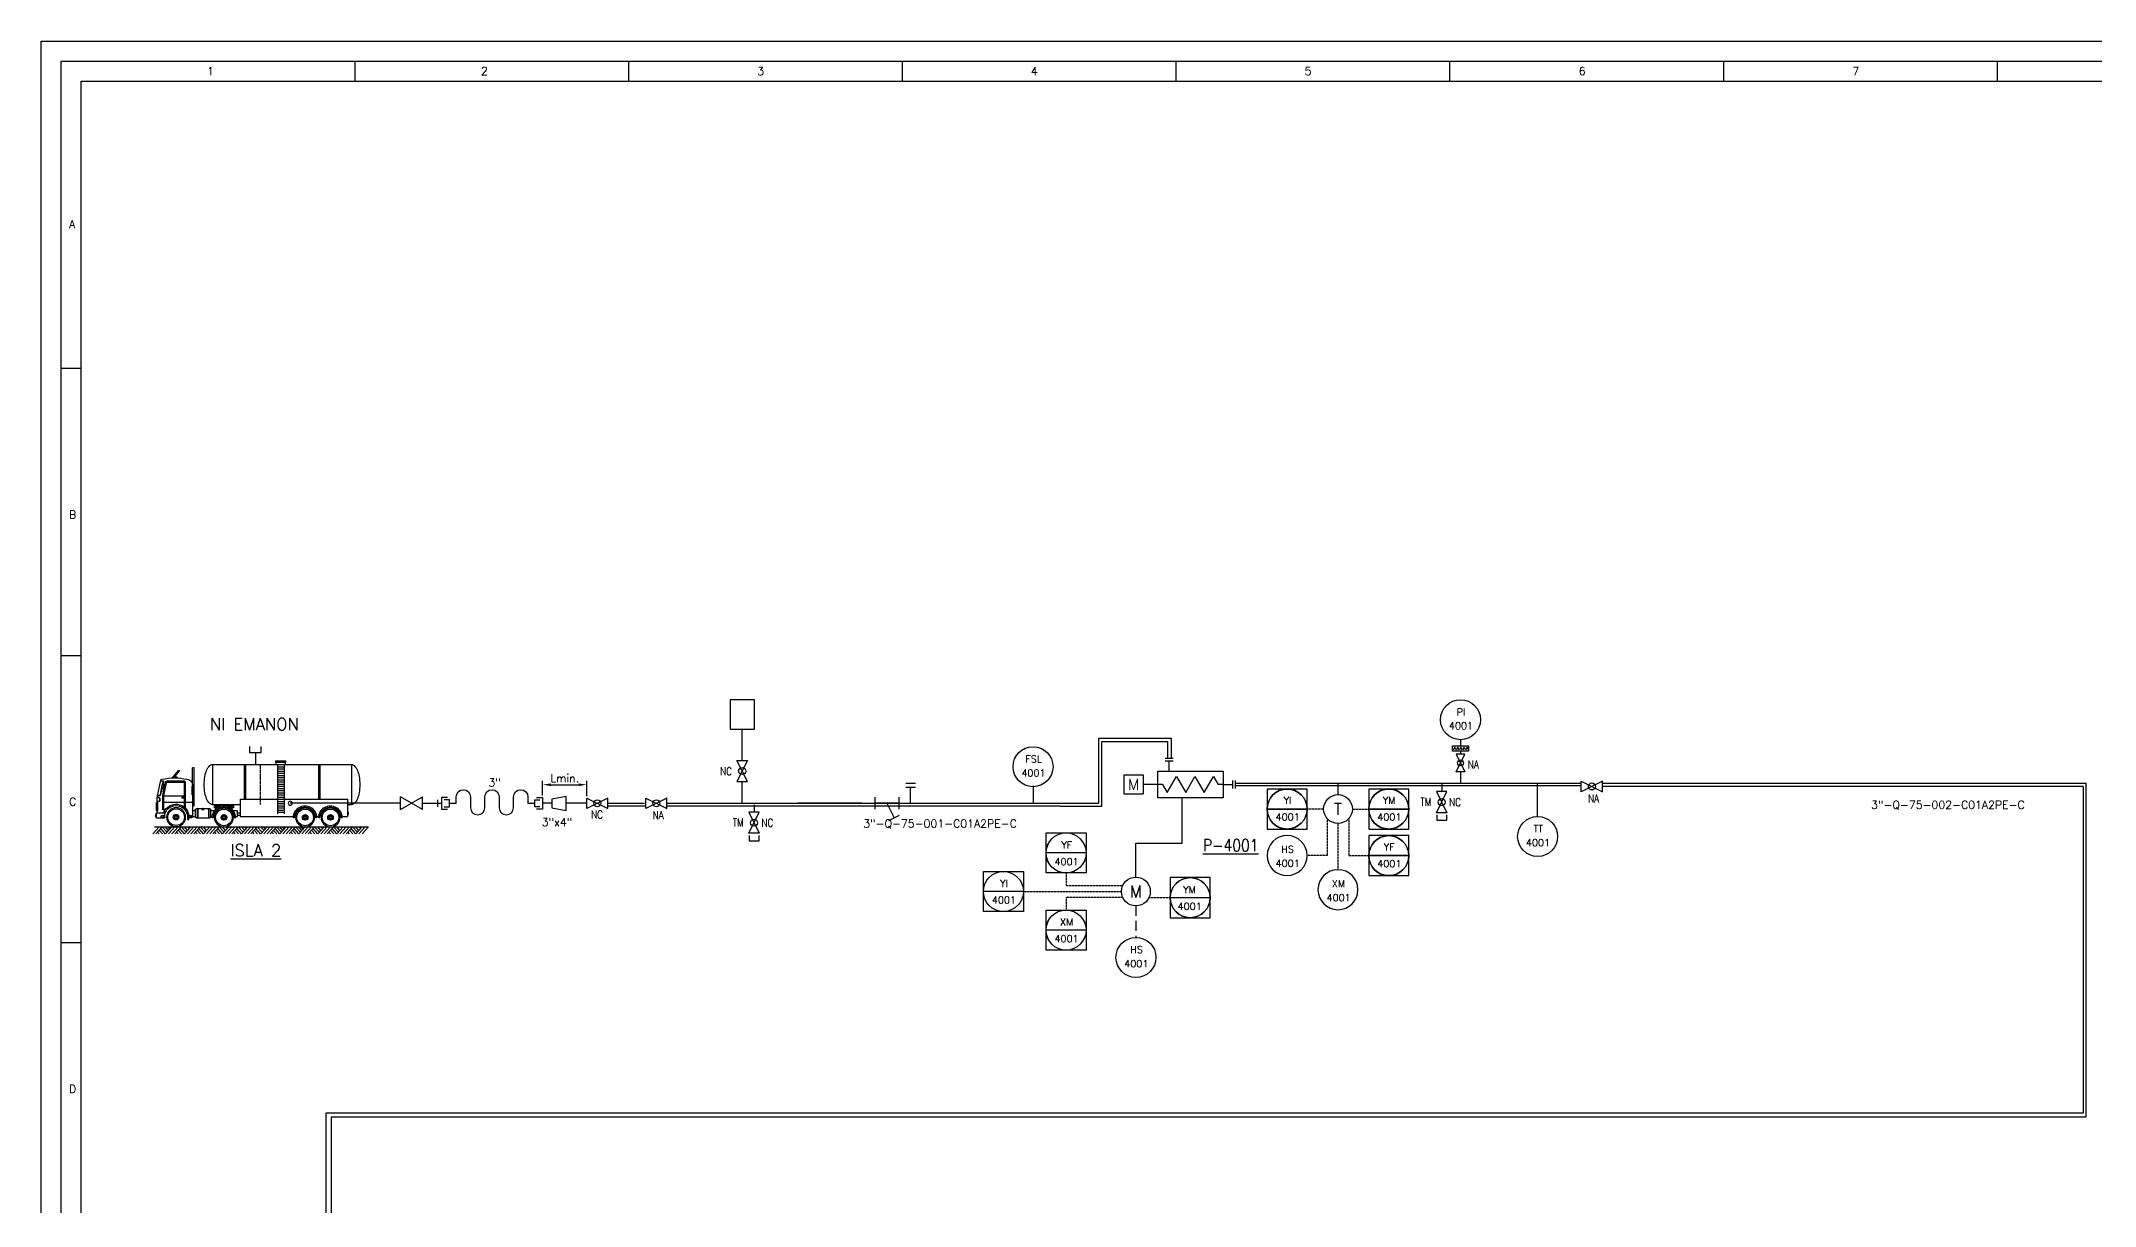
# Model space of a CAD drawing. Header units: millimetres. Extents: x 199 to 3946, y 1635 to 2230.
# Drawn here: x 199 to 712, y 1938 to 2229 of the extents above; entities that cross this region are included whole.
import ezdxf
from ezdxf.enums import TextEntityAlignment as Align

# ---------------------------------------------------------------- set-up
doc = ezdxf.new("R2010")
doc.units = ezdxf.units.MM
doc.linetypes.add('RAYITAS', pattern=[0.375, 0.25, -0.125])
doc.linetypes.add('TRAZOS', pattern=[0.75, 0.5, -0.25])
for name, color, linetype in [('CAJETIN', 1, 'Continuous'), ('CARGACAMIONES', 7, 'Continuous'), ('COTAS', 4, 'Continuous'), ('EQUIPOS', 5, 'Continuous'), ('EQUIPOS 02', 1, 'Continuous'), ('FORMATO', 7, 'Continuous'), ('INSTRUMENTOS', 1, 'Continuous'), ('TEX', 7, 'Continuous'), ('TEX EQUIPOS', 6, 'Continuous'), ('TEXTO-VALVULAS Y ACCESORIOS', 7, 'Continuous'), ('TUBERIA', 5, 'Continuous'), ('TUBERÍA2', 1, 'TRAZOS'), ('VALVULAS Y ACCESORIOS', 1, 'Continuous')]:
    doc.layers.add(name, color=color, linetype=linetype)
doc.layers.add('TUBERÍA3', color=1, linetype='Continuous', true_color=0xff0000)
doc.styles.add('PY', font='ROMANS.shx')
doc.styles.add('PY1', font='ROMANS.shx', dxfattribs={"width": 0.8})
doc.linetypes.add('SEÑAL_MECANICA2', pattern='A,4.411183,["o",PY,S=4.130212,R=360,X=0,Y=-1.374288],0.588817,-0.374158,["",PY,S=2,R=360,X=0,Y=-0.688262],-2.183682', length=7.55784)
doc.dimstyles.new('1-5', dxfattribs={"dimtxt": 2, "dimasz": 2, "dimexe": 1, "dimexo": 0.5, "dimgap": 0.6, "dimtad": 1, "dimdec": 0, "dimlfac": 5, "dimzin": 0, "dimdsep": 46, "dimtxsty": 'PY', "dimcen": 0.7, "dimclrd": 4, "dimclre": 4, "dimclrt": 7, "dimazin": 0, "dimtfac": 1, "dimtdec": 0, "dimtofl": 0, "dimtmove": 0, "dimatfit": 3, "dimfxl": 1, "dimtolj": 1, "dimtzin": 0, "dimarcsym": 0})

# ---------------------------------------------------------------- blocks, each defined once
blk = doc.blocks.new('CAMION CISTERNA ALZ')
at = {"layer": 'CAJETIN', "color": 4, "linetype": 'RAYITAS'}
blk.add_line((38.62, 22.25), (38.62, 7.95), dxfattribs=at)
at = {"layer": 'CARGACAMIONES', "color": 4, "linetype": 'ByBlock'}
for p, q in [((55.71, 22.25), (6.06, 22.25)), ((6.06, 22.25), (6.06, 7.95)), ((17.4, 22.25), (17.4, 9.88)), ((17.83, 22.25), (17.83, 9.88)), ((33.2, 23.63), (29.46, 23.63)), ((29.46, 23.13), (29.46, 23.63)), ((33.2, 23.38), (29.46, 23.38)), ((33.2, 23.13), (29.46, 23.13)), ((29.73, 23.13), (29.73, 22.25)), ((30.12, 22.09), (30.12, 4.63)), ((32.54, 22.09), (32.54, 4.63)), ((32.91, 22.25), (32.91, 23.13)), ((33.2, 23.63), (33.2, 23.13)), ((43.94, 22.25), (43.94, 9.88)), ((44.37, 22.25), (44.37, 9.88)), ((55.71, 22.25), (55.71, 7.95)), ((32.54, 21.43), (30.12, 21.43)), ((32.54, 20.66), (30.12, 20.66)), ((32.54, 19.89), (30.12, 19.89)), ((32.54, 19.12), (30.12, 19.12)), ((32.54, 18.34), (30.12, 18.34)), ((32.54, 17.57), (30.12, 17.57)), ((32.54, 16.8), (30.12, 16.8)), ((32.54, 16.03), (30.12, 16.03)), ((32.54, 15.26), (30.12, 15.26)), ((62.23, 7.75), (62.23, 21.05)), ((62.23, 21.05), (62.83, 21.05)), ((62.83, 14.9), (62.83, 21.05)), ((62.83, 15), (62.83, 3.58)), ((65.41, 15.99), (65.41, 6.68)), ((71.82, 16.39), (65.81, 16.39)), ((65.81, 15.79), (65.81, 7.05)), ((71.82, 15.99), (66.01, 15.99)), ((67.49, 20.16), (69.67, 17.49)), ((67.79, 20.16), (67.49, 20.16)), ((69.97, 17.48), (67.79, 20.16)), ((69.05, 18.25), (68.14, 17.46)), ((72.2, 15.68), (73.15, 11.18)), ((72.59, 15.76), (73.06, 13.57)), ((73.06, 13.41), (73.06, 15.39)), ((73.06, 15.39), (73.35, 15.39)), ((73.15, 15.39), (73.15, 16.19)), ((73.39, 15.36), (73.23, 16.13)), ((73.53, 15.18), (73.32, 16.15)), ((73.35, 15.39), (73.35, 13.41)), ((74.15, 16.49), (73.52, 16.49)), ((74.18, 16.39), (73.52, 16.39)), ((75.44, 10.43), (74.12, 16.67)), ((7.45, 7.95), (6.06, 7.95)), ((45.78, 9.88), (7.45, 9.88)), ((7.45, 9.88), (7.45, 3.68)), ((32.54, 14.48), (30.12, 14.48)), ((32.54, 13.71), (30.12, 13.71)), ((32.54, 12.94), (30.12, 12.94)), ((32.54, 12.17), (30.12, 12.17)), ((32.54, 11.39), (30.12, 11.39)), ((32.54, 10.62), (30.12, 10.62)), ((32.54, 9.85), (30.12, 9.85)), ((32.54, 9.08), (30.12, 9.08)), ((32.54, 8.3), (30.12, 8.3)), ((32.54, 7.53), (30.12, 7.53)), ((45.78, 9.88), (45.78, 3.68)), ((55.71, 7.95), (45.78, 7.95)), ((48.23, 7.85), (48.23, 7.45)), ((54.98, 7.85), (48.23, 7.85)), ((48.23, 7.45), (51.01, 7.45)), ((48.73, 7.85), (48.73, 7.95)), ((49.32, 7.45), (49.32, 7.25)), ((52.3, 7.45), (54.98, 7.45)), ((53.89, 7.45), (53.89, 7.25)), ((54.49, 7.85), (54.49, 7.95)), ((54.98, 7.45), (54.98, 7.85)), ((62.83, 7.35), (62.63, 7.35)), ((62.83, 14.3), (63.22, 14.3)), ((62.83, 13.91), (63.22, 13.91)), ((62.83, 13.51), (63.22, 13.51)), ((62.83, 13.11), (63.22, 13.11)), ((62.83, 12.71), (63.22, 12.71)), ((62.83, 12.32), (63.22, 12.32)), ((62.83, 11.92), (63.22, 11.92)), ((62.83, 11.52), (63.22, 11.52)), ((65.41, 8.84), (62.83, 8.84)), ((73.15, 11.12), (65.81, 11.12)), ((73.15, 8.84), (65.81, 8.84)), ((66.1, 10.33), (66.1, 10.53)), ((66.1, 10.53), (66.5, 10.53)), ((66.8, 10.33), (66.1, 10.33)), ((66.8, 10.53), (66.8, 10.33)), ((73.35, 13.41), (73.06, 13.41)), ((73.09, 13.41), (73.55, 11.22)), ((73.15, 13.41), (73.15, 12.61)), ((73.15, 12.61), (73.55, 12.61)), ((73.15, 11.18), (73.15, 6.16)), ((73.55, 11.22), (73.55, 6.36)), ((74.2, 11.52), (73.69, 13.95)), ((74.3, 11.54), (73.74, 14.16)), ((74.55, 10.13), (74.55, 9.24)), ((74.64, 10.33), (74.64, 9.14)), ((75.27, 11.22), (74.69, 11.22)), ((75.29, 11.12), (74.69, 11.12)), ((75.44, 10.43), (74.74, 10.43)), ((74.74, 9.04), (75.44, 9.04)), ((75.44, 8.94), (75.24, 8.94)), ((75.44, 8.74), (75.24, 8.74)), ((75.34, 8.74), (75.34, 5.76)), ((75.44, 4.87), (75.44, 10.43)), ((75.44, 8.64), (75.54, 8.64)), ((75.54, 8.64), (75.54, 5.86)), ((75.64, 8.64), (75.54, 8.64)), ((75.64, 5.86), (75.64, 8.64)), ((7.15, 4.45), (7.15, 5.08)), ((7.15, 5.08), (7.45, 5.08)), ((7.45, 4.45), (7.15, 4.45)), ((9.49, 3.68), (7.45, 3.68)), ((9.48, 3.28), (9.87, 3.28)), ((17.32, 3.28), (17.72, 3.28)), ((18.22, 3.68), (17.71, 3.68)), ((18.56, 3.68), (17.75, 3.68)), ((18.55, 3.28), (18.94, 3.28)), ((26.39, 3.28), (26.79, 3.28)), ((45.78, 3.68), (26.78, 3.68)), ((32.54, 6.75), (30.12, 6.75)), ((32.54, 5.99), (30.12, 5.99)), ((32.54, 5.26), (30.12, 5.26)), ((46.74, 4.98), (45.78, 4.98)), ((46.74, 4.12), (45.78, 4.12)), ((46.74, 3.68), (46.74, 5.76)), ((46.74, 5.76), (48.29, 5.76)), ((47.54, 3.68), (46.74, 3.68)), ((47.54, 3.28), (47.93, 3.28)), ((50.24, 7.25), (48.23, 7.25)), ((48.23, 7.25), (48.23, 6.85)), ((48.23, 6.85), (49.44, 6.85)), ((48.43, 6.85), (48.92, 6.47)), ((54.98, 7.25), (53.07, 7.25)), ((53.87, 6.85), (54.98, 6.85)), ((54.78, 6.85), (54.34, 6.51)), ((54.98, 6.85), (54.98, 7.25)), ((55.02, 5.76), (56.27, 5.76)), ((55.38, 3.28), (55.78, 3.28)), ((56.27, 3.68), (55.77, 3.68)), ((56.27, 3.68), (56.27, 6.06)), ((56.67, 6.46), (58.95, 6.46)), ((61.44, 3.28), (56.67, 3.28)), ((56.97, 6.46), (56.97, 3.28)), ((57.17, 6.46), (57.17, 3.28)), ((58.95, 6.46), (58.95, 6.16)), ((59.35, 6.46), (61.44, 6.46)), ((59.35, 6.46), (59.35, 6.16)), ((60.94, 6.46), (60.94, 3.28)), ((61.14, 6.46), (61.14, 3.28)), ((61.83, 6.06), (61.83, 3.68)), ((61.83, 5.76), (62.83, 5.76)), ((62.83, 3.68), (61.83, 3.68)), ((64.12, 3.38), (63.03, 3.38)), ((63.05, 3.58), (63.05, 3.9)), ((63.05, 3.58), (64, 3.58)), ((64, 3.58), (64, 3.9)), ((64.12, 2.68), (64.12, 3.38)), ((64.62, 2.68), (64.12, 2.68)), ((64.62, 3.38), (64.62, 2.68)), ((73.35, 6.16), (72.5, 6.16)), ((72.66, 5.37), (72.66, 5.96)), ((72.66, 3.48), (72.66, 4.67)), ((72.86, 4.87), (75.64, 4.87)), ((72.86, 3.48), (72.86, 3.88)), ((72.86, 3.48), (74.05, 3.48)), ((75.64, 3.28), (72.86, 3.28)), ((74.05, 3.48), (74.05, 3.88)), ((75.44, 5.76), (75.24, 5.76)), ((75.54, 5.86), (75.44, 5.86)), ((75.54, 5.86), (75.64, 5.86)), ((75.84, 4.67), (75.84, 3.48)), ((75.84, 4.47), (76.03, 4.47)), ((76.03, 3.68), (75.84, 3.68)), ((76.03, 4.47), (76.03, 3.68))]:
    blk.add_line(p, q, dxfattribs=at)
at = {"layer": 'CARGACAMIONES', "color": 4}
for p, q in [((2.29, -2.48), (0, 0)), ((76.41, 0), (0.04, 0)), ((37.42, -1.23), (38.57, 0)), ((37.99, -1.84), (39.69, 0)), ((41.99, -2.48), (39.7, 0)), ((43.12, -2.48), (40.83, 0)), ((44.25, -2.48), (41.95, 0)), ((45.37, -2.48), (43.08, 0)), ((43.66, -0.62), (44.23, 0)), ((44.22, -1.23), (45.36, 0)), ((44.78, -1.84), (46.49, 0)), ((48.78, -2.48), (46.49, 0)), ((49.9, -2.48), (47.61, 0)), ((3.42, -2.48), (1.13, 0)), ((4.55, -2.48), (2.25, 0)), ((2.83, -0.63), (3.41, 0)), ((3.39, -1.24), (4.53, 0)), ((3.96, -1.85), (5.66, 0)), ((4.49, -2.48), (6.22, -0.61)), ((5.62, -2.49), (6.79, -1.22)), ((7.95, -2.49), (5.66, 0)), ((6.74, -2.49), (7.35, -1.83)), ((9.08, -2.49), (6.79, 0)), ((10.2, -2.49), (7.91, 0)), ((11.33, -2.49), (9.04, 0)), ((10.18, -1.24), (11.32, -0.01)), ((10.74, -1.85), (12.44, -0.01)), ((11.28, -2.49), (13.01, -0.62)), ((12.4, -2.49), (13.57, -1.23)), ((14.74, -2.49), (12.44, -0.01)), ((13.53, -2.49), (14.13, -1.84)), ((15.86, -2.49), (13.57, -0.01)), ((16.99, -2.49), (14.7, -0.01)), ((18.12, -2.49), (15.82, -0.01)), ((16.4, -0.63), (16.98, -0.01)), ((16.96, -1.24), (18.1, -0.01)), ((17.53, -1.85), (19.23, -0.01)), ((18.06, -2.49), (19.79, -0.62)), ((19.19, -2.49), (20.36, -1.23)), ((21.52, -2.49), (19.23, -0.01)), ((20.32, -2.49), (20.92, -1.84)), ((22.65, -2.49), (20.36, -0.01)), ((23.78, -2.5), (21.48, -0.01)), ((24.9, -2.5), (22.61, -0.01)), ((23.2, -0.91), (23.77, -0.28)), ((23.75, -1.25), (24.89, -0.01)), ((24.31, -1.86), (26.02, -0.01)), ((24.85, -2.5), (26.58, -0.62)), ((25.97, -2.5), (27.14, -1.23)), ((28.31, -2.5), (26.02, -0.01)), ((27.1, -2.5), (27.71, -1.84)), ((29.44, -2.5), (27.14, -0.01)), ((30.56, -2.5), (28.27, -0.02)), ((31.69, -2.5), (29.4, -0.02)), ((29.99, -0.77), (30.55, -0.14)), ((30.54, -1.25), (31.68, -0.02)), ((31.1, -1.86), (32.8, -0.02)), ((31.63, -2.5), (33.37, -0.63)), ((32.76, -2.5), (33.93, -1.24)), ((35.09, -2.5), (32.8, -0.02)), ((33.89, -2.5), (34.49, -1.85)), ((36.22, -2.5), (33.93, -0.02)), ((37.35, -2.5), (35.06, -0.02)), ((38.47, -2.5), (36.18, -0.02)), ((36.88, -0.75), (37.44, -0.12)), ((38.52, -2.48), (40.25, -0.61)), ((39.65, -2.48), (40.82, -1.22)), ((40.78, -2.48), (41.38, -1.83)), ((45.32, -2.48), (47.05, -0.61)), ((46.44, -2.48), (47.61, -1.22)), ((47.57, -2.48), (48.17, -1.83)), ((51.03, -2.48), (48.74, 0)), ((52.16, -2.48), (49.87, 0)), ((50.44, -0.63), (51.02, 0)), ((51, -1.24), (52.14, 0)), ((51.57, -1.85), (53.27, 0)), ((52.1, -2.48), (53.83, -0.61)), ((53.23, -2.49), (54.4, -1.22)), ((55.56, -2.49), (53.27, 0)), ((54.36, -2.49), (54.96, -1.83)), ((56.69, -2.49), (54.4, 0)), ((57.82, -2.49), (55.52, 0)), ((58.94, -2.49), (56.65, 0)), ((57.79, -1.24), (58.93, -0.01)), ((58.35, -1.85), (60.06, -0.01)), ((58.89, -2.49), (60.62, -0.62)), ((60.02, -2.49), (61.18, -1.23)), ((62.35, -2.49), (60.06, -0.01)), ((61.14, -2.49), (61.75, -1.84)), ((63.48, -2.49), (61.18, -0.01)), ((64.6, -2.49), (62.31, -0.01)), ((65.73, -2.49), (63.44, -0.01)), ((64.01, -0.63), (64.59, -0.01)), ((64.58, -1.24), (65.72, -0.01)), ((65.14, -1.85), (66.84, -0.01)), ((65.67, -2.49), (67.41, -0.62)), ((66.8, -2.49), (67.97, -1.23)), ((69.13, -2.49), (66.84, -0.01)), ((67.93, -2.49), (68.53, -1.84)), ((70.26, -2.49), (67.97, -0.01)), ((71.39, -2.5), (69.1, -0.01)), ((72.51, -2.5), (70.22, -0.01)), ((70.81, -0.91), (71.38, -0.28)), ((71.36, -1.25), (72.5, -0.01)), ((71.92, -1.86), (73.63, -0.01)), ((72.46, -2.5), (74.19, -0.62)), ((73.59, -2.5), (74.75, -1.23)), ((75.92, -2.5), (73.63, -0.01)), ((74.71, -2.5), (75.32, -1.84)), ((77.05, -2.5), (74.76, -0.01))]:
    blk.add_line(p, q, dxfattribs=at)
at = {"layer": 'CARGACAMIONES', "color": 4, "linetype": 'Continuous'}
blk.add_circle((27.95, 8.42), 0.718, dxfattribs=at)
at = {"layer": 'CARGACAMIONES', "color": 4, "linetype": 'ByBlock'}
for centre, radius in [((13.55, 3.38), 3.38), ((13.55, 3.38), 0.794), ((12.95, 3.38), 0.0993), ((13.13, 3.8), 0.0993), ((13.13, 2.96), 0.0993), ((13.55, 3.38), 0.397), ((13.55, 3.98), 0.0993), ((13.55, 2.78), 0.0993), ((13.97, 3.8), 0.0993), ((13.97, 2.96), 0.0993), ((14.14, 3.38), 0.0993), ((22.62, 3.38), 3.38), ((22.62, 3.38), 0.794), ((22.02, 3.38), 0.0993), ((22.2, 3.8), 0.0993), ((22.2, 2.96), 0.0993), ((22.62, 3.38), 0.397), ((22.62, 3.98), 0.0993), ((22.62, 2.78), 0.0993), ((23.04, 3.8), 0.0993), ((23.04, 2.96), 0.0993), ((23.21, 3.38), 0.0993), ((51.61, 3.38), 3.38), ((51.61, 3.38), 0.794), ((51.01, 3.38), 0.0993), ((51.19, 3.8), 0.0993), ((51.19, 2.96), 0.0993), ((51.61, 3.38), 0.397), ((51.61, 3.98), 0.0993), ((51.61, 2.78), 0.0993), ((52.03, 3.8), 0.0993), ((52.03, 2.96), 0.0993), ((52.2, 3.38), 0.0993), ((59.15, 6.46), 0.199), ((68.69, 3.48), 3.38), ((68.69, 3.48), 0.794), ((68.09, 3.48), 0.0993), ((68.27, 3.9), 0.0993), ((68.27, 3.06), 0.0993), ((68.69, 3.48), 0.397), ((68.69, 4.07), 0.0993), ((68.69, 2.88), 0.0993), ((69.11, 3.9), 0.0993), ((69.11, 3.06), 0.0993), ((69.28, 3.48), 0.0993)]:
    blk.add_circle(centre, radius, dxfattribs=at)
for centre, radius, start, end in [((6.06, 20.89), 1.36, 90, 135.02507), ((55.71, 20.89), 1.36, 44.97493, 90), ((20.34, 15.1), 17.24, 170.27274, 180), ((20.34, 15.1), 17.24, 180, 189.72726), ((13.25, 16.31), 10.04, 157.51772, 170.27274), ((8.8, 18.15), 5.23, 135.02507, 157.51772), ((52.97, 18.15), 5.23, 22.48228, 44.97493), ((48.52, 16.31), 10.04, 9.72726, 22.48228), ((41.43, 15.1), 17.24, 360, 9.72726), ((41.43, 15.1), 17.24, 350.27274, 0), ((64.81, 15), 1.99, 90, 180), ((69.28, -2.39), 19.88, 77.0128, 102.9872), ((65.81, 15.99), 0.397, 90, 180), ((66.01, 15.79), 0.199, 90, 180), ((69.75, 17.67), 0.0993, 0, 180), ((69.75, 17.67), 0.0993, 180, 0), ((71.82, 15.59), 0.794, 11.94418, 90), ((71.82, 15.59), 0.397, 11.94418, 90), ((73.52, 16.19), 0.298, 90, 191.97613), ((73.52, 16.19), 0.199, 90, 191.97613), ((72.36, 14.4), 1.4, 315, 45), ((73.73, 16.59), 0.397, 11.97613, 90), ((13.25, 13.88), 10.04, 189.72726, 202.48228), ((8.8, 12.04), 5.23, 202.48228, 224.97493), ((6.06, 9.3), 1.36, 224.97493, 270), ((13.6, 3.38), 4.12, 358.61965, 181.38035), ((22.67, 3.38), 4.12, 358.61965, 181.38035), ((51.66, 3.38), 4.12, 358.61965, 181.38035), ((55.71, 9.3), 1.36, 270, 315.02507), ((52.97, 12.04), 5.23, 315.02507, 337.51772), ((48.52, 13.88), 10.04, 337.51772, 350.27274), ((62.63, 7.75), 0.397, 180, 270), ((68.74, 3.48), 4.62, 31.87064, 181.38035), ((68.74, 3.48), 4.12, 17.5788, 181.38035), ((74.69, 11.62), 0.497, 191.97613, 270), ((74.69, 11.62), 0.397, 191.97613, 270), ((74.74, 10.33), 0.0993, 90, 180), ((74.74, 9.14), 0.0993, 180, 270), ((13.6, 3.38), 3.72, 358.47242, 181.52758), ((13.55, 3.38), 2.98, 90, 270), ((13.55, 3.38), 0.993, 90, 270), ((13.55, 3.38), 2.98, 270, 90), ((13.55, 3.38), 0.993, 270, 90), ((22.67, 3.38), 3.72, 358.47242, 181.52758), ((22.62, 3.38), 2.98, 90, 270), ((22.62, 3.38), 0.993, 90, 270), ((22.62, 3.38), 2.98, 270, 90), ((22.62, 3.38), 0.993, 270, 90), ((51.66, 3.38), 3.72, 358.47242, 181.52758), ((51.61, 3.38), 2.98, 90, 270), ((51.61, 3.38), 0.993, 90, 270), ((51.61, 3.38), 2.98, 270, 90), ((51.61, 3.38), 0.993, 270, 90), ((56.67, 6.06), 0.397, 90, 180), ((56.67, 3.68), 0.397, 180, 270), ((59.15, 6.16), 0.199, 180, 0), ((61.44, 6.06), 0.397, 0, 90), ((61.44, 3.68), 0.397, 270, 0), ((63.03, 3.58), 0.199, 180, 270), ((63.52, 3.42), 0.674, 45, 135), ((68.69, 3.48), 2.98, 90, 270), ((68.69, 3.48), 0.993, 90, 270), ((68.69, 3.48), 2.98, 270, 90), ((68.69, 3.48), 0.993, 270, 90), ((72.66, 5.66), 0.298, 270, 90), ((72.86, 4.67), 0.199, 90, 180), ((72.86, 3.48), 0.199, 180, 270), ((73.45, 3.28), 0.843, 45, 135), ((68.74, 3.48), 4.62, 17.5788, 25.73681), ((73.35, 6.36), 0.199, 270, 0), ((75.64, 4.67), 0.199, 0, 90), ((75.64, 3.48), 0.199, 270, 0)]:
    blk.add_arc(centre, radius, start, end, dxfattribs=at)
at = {"layer": 'CARGACAMIONES', "color": 4}
for start, end in [(357.70847, 177.70847), (177.70847, 357.70847)]:
    blk.add_arc((74.79, -1.38), 0.0145, start, end, dxfattribs=at)
blk = doc.blocks.new('VALV GLOB-V')
at = {"layer": 'INSTRUMENTOS', "color": 1, "flags": 128}
blk.add_lwpolyline([(5.7, -1.43), (5.7, 1.43), (0, -1.43), (0, 1.43)], close=True, dxfattribs=at)
at = {"layer": 'INSTRUMENTOS', "color": 1}
blk.add_circle((2.85, 0), 0.95, dxfattribs=at)
at = {"layer": 'INSTRUMENTOS', "color": 7, "linetype": 'SEÑAL_MECANICA2', "style": 'PY'}
blk.add_attdef('REF.', text='', height=2, dxfattribs=at).set_placement((3, -3.37), align=Align.MIDDLE)
blk = doc.blocks.new('*D21')
at = {"layer": 'COTAS', "color": 4, "lineweight": -2, "transparency": 16777216}
for p, q in [((324.05, 2040.56), (324.05, 2044.29)), ((326.05, 2043.29), (333.12, 2043.29)), ((335.12, 2040.47), (335.12, 2044.29))]:
    blk.add_line(p, q, dxfattribs=at)
at = {"layer": 'COTAS', "color": 4, "transparency": 16777216}
for points in [[(326.05, 2043.62), (326.05, 2042.96), (324.05, 2043.29)], [(333.12, 2043.62), (333.12, 2042.96), (335.12, 2043.29)]]:
    blk.add_solid(points, dxfattribs=at)
at = {"layer": 'Defpoints', "color": 0, "transparency": 16777216}
for p in [(335.12, 2043.29), (324.05, 2040.06), (335.12, 2039.97)]:
    blk.add_point(p, dxfattribs=at)
at = {"layer": 'COTAS', "color": 7, "transparency": 16777216, "insert": (329.59, 2044.89), "char_height": 2, "attachment_point": 5, "style": 'PY'}
blk.add_mtext('\\A1;Lmin.', dxfattribs=at)
blk = doc.blocks.new('SEÑAL CIR')
at = {"color": 1}
blk.add_circle((0, 5.7), 5.7, dxfattribs=at)
at = {"layer": 'INSTRUMENTOS', "linetype": 'Continuous', "style": 'PY', "flags": 4}
for p in [(0.18, 6.94), (0.13, 2.95)]:
    blk.add_attdef('---', text='', height=2, dxfattribs=at).set_placement(p, align=Align.CENTER)
blk = doc.blocks.new('DIAFRAGMA')
at = {"layer": 'INSTRUMENTOS', "color": 1, "ltscale": 0.1, "flags": 128}
blk.add_lwpolyline([(0, -2.25), (0, 2.25), (1.5, 2.25), (1.5, -2.25)], close=True, dxfattribs=at)
blk.add_lwpolyline([(0.46, -2.25), (1.12, -1.86), (0.38, -1.43), (1.12, -1), (0.38, -0.56), (1.12, -0.13), (0.38, 0.3), (1.12, 0.73), (0.38, 1.17), (1.12, 1.6), (0.38, 2.03), (0.75, 2.25)], dxfattribs=at)
blk = doc.blocks.new('REDUCCION')
at = {"color": 1}
for p, q in [((0, 2), (0, -2)), ((4, 1.25), (0, 2)), ((4, -1.25), (4, 1.25)), ((0, -2), (4, -1.25))]:
    blk.add_line(p, q, dxfattribs=at)
at = {"style": 'PY1', "width": 0.8}
blk.add_attdef('.', text='', height=2, dxfattribs=at).set_placement((2, -3.65), align=Align.MIDDLE)
blk = doc.blocks.new('SEÑAL CIRCU MARCO')
at = {"color": 1, "linetype": 'Continuous', "ltscale": 0.5}
blk.add_line((5.7, 5.7), (-5.7, 5.7), dxfattribs=at)
at = {"color": 1, "flags": 128}
blk.add_lwpolyline([(5.7, 0), (-5.7, 0), (-5.7, 11.4), (5.7, 11.4)], close=True, dxfattribs=at)
at = {"color": 1}
blk.add_circle((0, 5.7), 5.7, dxfattribs=at)
at = {"style": 'PY'}
for tag, p in [('XXX', (0.18, 7.98)), ('YYY', (0.13, 3.24))]:
    blk.add_attdef(tag, text='', height=2, dxfattribs=at).set_placement(p, align=Align.MIDDLE)
blk = doc.blocks.new('MANG-VAL')
at = {"layer": 'INSTRUMENTOS', "color": 1}
for p, q in [((0, 1.5), (0, -1.5)), ((6, 0), (0, 0)), ((3, 0), (4.8, -3.6)), ((6, 1.5), (6, -1.5)), ((3.46, -4.27), (6.14, -2.93))]:
    blk.add_line(p, q, dxfattribs=at)
blk = doc.blocks.new('MARCO-A1')
at = {"layer": 'FORMATO', "color": 5}
for p, q in [((78.42, 589), (78.42, 584)), ((146.83, 589), (146.83, 584)), ((215.25, 589), (215.25, 584)), ((283.67, 589), (283.67, 584)), ((352.08, 589), (352.08, 584)), ((420.5, 589), (420.5, 584)), ((488.92, 589), (488.92, 584)), ((5, 512.25), (10, 512.25)), ((5, 440.5), (10, 440.5)), ((5, 368.75), (10, 368.75))]:
    blk.add_line(p, q, dxfattribs=at)
at = {"layer": 'FORMATO', "color": 1}
blk.add_lwpolyline([(0, 594), (841, 594), (841, 0), (0, 0)], close=True, dxfattribs=at)
at = {"layer": 'FORMATO', "color": 5}
blk.add_lwpolyline([(5, 589), (836, 589), (836, 5), (5, 5)], close=True, dxfattribs=at)
at = {"layer": 'FORMATO', "color": 8, "linetype": 'Continuous'}
blk.add_lwpolyline([(10, 584), (831, 584), (831, 10), (10, 10)], close=True, dxfattribs=at)
at = {"layer": 'FORMATO', "color": 1, "style": 'PY'}
for s, p in [('1', (41.52, 585.5)), ('2', (109.93, 585.5)), ('3', (178.99, 585.5)), ('4', (247.4, 585.5)), ('5', (315.82, 585.5)), ('6', (384.34, 585.5)), ('7', (452.75, 585.5)), ('A', (7, 547.25)), ('B', (7, 474.67)), ('C', (7, 402.92)), ('D', (7, 331.17))]:
    blk.add_text(s, height=2, dxfattribs=at).set_placement(p)
blk = doc.blocks.new('BOMBA VOLUMETRICA')
at = {"layer": 'EQUIPOS', "linetype": 'Continuous'}
for p, q in [((-11.27, -4.05), (-11.27, -8.85)), ((-11.27, -4.05), (-6.47, -4.05)), ((-6.47, -4.05), (-6.47, -8.85)), ((-0.45, -8.45), (1.86, -4.45)), ((0, -3.12), (0, -0.67)), ((1.86, -4.45), (4.17, -8.45)), ((4.17, -8.45), (6.48, -4.45)), ((6.48, -4.45), (8.79, -8.45)), ((8.79, -8.45), (11.1, -4.45)), ((11.1, -4.45), (12.25, -6.45)), ((-11.27, -8.85), (-6.47, -8.85)), ((-1.61, -6.45), (-6.47, -6.45)), ((-1.61, -6.45), (-0.45, -8.45)), ((13.52, -6.45), (12.25, -6.45)), ((13.52, -6.45), (15.97, -6.45))]:
    blk.add_line(p, q, dxfattribs=at)
at = {"layer": 'EQUIPOS', "linetype": 'Continuous', "flags": 128}
blk.add_lwpolyline([(-2.78, -3.12), (13.52, -3.12), (13.52, -9.79), (-2.78, -9.79)], close=True, dxfattribs=at)
at = {"layer": 'VALVULAS Y ACCESORIOS', "ltscale": 0.1}
for p, q in [((1, 0), (-1, 0)), ((1, -0.67), (-1, -0.67)), ((15.97, -7.45), (15.97, -5.45)), ((16.64, -7.45), (16.64, -5.45))]:
    blk.add_line(p, q, dxfattribs=at)
at = {"layer": 'EQUIPOS 02', "style": 'PY'}
blk.add_text('M', height=2.8, dxfattribs=at).set_placement((-8.87, -6.45), align=Align.MIDDLE)
at = {"layer": 'TEX EQUIPOS', "linetype": 'Continuous', "style": 'PY1', "width": 0.8}
blk.add_attdef('REF_EQUIPO', text='', height=3, dxfattribs=at).set_placement((2.35, -13.59), align=Align.MIDDLE_CENTER)

msp = doc.modelspace()

# ---------------------------------------------------------------- linework, layer by layer
at = {"color": 5}
for p, q in [((463.09, 2038.65), (463.09, 2054.94)), ((463.09, 2054.94), (481.19, 2054.94)), ((481.19, 2054.94), (481.19, 2049.83)), ((453.54, 2038.65), (463.09, 2038.65))]:
    msp.add_line(p, q, dxfattribs=at)
at = {"color": 4}
for p, q in [((463.87, 2037.96), (463.87, 2054.11)), ((463.87, 2054.11), (480.3, 2054.11)), ((480.3, 2054.11), (480.3, 2049.83)), ((497.27, 2043.08), (583.73, 2043.08)), ((349.89, 2037.93), (340.4, 2037.93)), ((453.45, 2037.96), (463.87, 2037.96))]:
    msp.add_line(p, q, dxfattribs=at)
at = {"color": 1}
for p, q in [((252.27, 2051.31), (252.27, 2048.33)), ((548.8, 2043.42), (548.8, 2041.57)), ((572.78, 2035.32), (572.78, 2043.5)), ((288.52, 2038.66), (260.97, 2038.66)), ((294.03, 2037.07), (288.52, 2040.25)), ((288.52, 2037.07), (294.03, 2040.25)), ((288.52, 2037.07), (288.52, 2040.25)), ((294.03, 2037.07), (294.03, 2040.25)), ((298.8, 2038.64), (294.03, 2038.64)), ((297.88, 2037.8), (297.88, 2039.48)), ((376.91, 2038.28), (376.91, 2036.42)), ((446.65, 2042.79), (446.65, 2043.04)), ((446.65, 2043.04), (446.65, 2038.65)), ((483.89, 2028.65), (483.89, 2040.04)), ((472.37, 2020.21), (472.37, 2028.65)), ((472.37, 2028.65), (483.89, 2028.65))]:
    msp.add_line(p, q, dxfattribs=at)
at = {"color": 1, "flags": 128}
for points in [[(250.84, 2052.81), (250.84, 2051.31), (253.69, 2051.31), (253.69, 2052.81)], [(300.3, 2040.06), (298.8, 2040.06), (298.8, 2037.21), (300.3, 2037.21)], [(322.55, 2040.06), (324.05, 2040.06), (324.05, 2037.21), (322.55, 2037.21)], [(547.55, 2035.77), (547.55, 2034.45), (550.05, 2034.45), (550.05, 2035.77)], [(375.66, 2030.62), (375.66, 2029.31), (378.16, 2029.31), (378.16, 2030.62)]]:
    msp.add_lwpolyline(points, dxfattribs=at)
at = {"color": 1}
for centre in [(522.87, 2037.21), (472.37, 2016.61)]:
    msp.add_circle(centre, 3.6, dxfattribs=at)
at = {"layer": 'INSTRUMENTOS', "linetype": 'Continuous'}
for p, q in [((553.5, 2054.54), (553.5, 2053.04)), ((553.5, 2051.69), (553.5, 2050.95)), ((553.52, 2046.53), (553.52, 2043.74))]:
    msp.add_line(p, q, dxfattribs=at)
at = {"layer": 'INSTRUMENTOS', "color": 1, "ltscale": 0.1, "flags": 128}
for points in [[(299.46, 2037.79), (300.76, 2037.79), (300.76, 2039.51), (299.46, 2039.51)], [(323.39, 2037.79), (322.1, 2037.79), (322.1, 2039.51), (323.39, 2039.51)]]:
    msp.add_lwpolyline(points, dxfattribs=at)
at = {"layer": 'TUBERIA', "color": 5, "linetype": 'Continuous'}
for p, q in [((497.35, 2043.65), (583.6, 2043.65)), ((589, 2043.65), (624.71, 2043.65)), ((624.66, 2043.65), (709.92, 2043.65)), ((326.41, 2038.65), (324.05, 2038.65)), ((335.12, 2038.65), (329.92, 2038.65)), ((340.38, 2038.65), (349.5, 2038.65)), ((355.16, 2038.65), (430.92, 2038.65)), ((403.88, 2038.65), (387.82, 2038.65)), ((430.92, 2038.65), (453.54, 2038.65))]:
    msp.add_line(p, q, dxfattribs=at)
at = {"layer": 'TUBERIA', "color": 4, "linetype": 'Continuous'}
for p, q in [((709.12, 2042.85), (588.94, 2042.85)), ((453.45, 2037.96), (355.1, 2037.96))]:
    msp.add_line(p, q, dxfattribs=at)
at = {"layer": 'TUBERIA', "color": 1, "linetype": 'TRAZOS', "ltscale": 0.5}
msp.add_line((444.25, 2016.61), (468.77, 2016.61), dxfattribs=at)
at = {"layer": 'TUBERIA', "color": 1, "linetype": 'TRAZOS', "ltscale": 5}
msp.add_line((472.37, 2013.01), (472.37, 2005.13), dxfattribs=at)
at = {"layer": 'TUBERIA', "color": 4, "linetype": 'Continuous'}
msp.add_lwpolyline([(370.93, 2057.2), (376.99, 2057.2), (376.99, 2064.51), (370.93, 2064.51)], close=True, dxfattribs=at)
for points in [[(373.96, 2049.33), (373.96, 2057.2)], [(373.96, 2038.65), (373.96, 2044.07)], [(709.12, 2042.85), (709.12, 1961.21), (269.88, 1961.21), (269.88, 1871.69), (292.97, 1871.69)]]:
    msp.add_lwpolyline(points, dxfattribs=at)
at = {"layer": 'TUBERIA', "color": 5, "linetype": 'Continuous'}
for points in [[(293.77, 1872.49), (271.26, 1872.49), (271.26, 1960.29), (709.92, 1960.29), (709.92, 2043.65)], [(414.84, 2043.66), (417.25, 2043.66)], [(414.84, 2042.65), (417.25, 2042.65)], [(416.05, 2038.71), (416.05, 2042.65)]]:
    msp.add_lwpolyline(points, dxfattribs=at)
at = {"layer": 'TUBERIA', "color": 5, "linetype": 'Continuous', "flags": 128}
msp.add_lwpolyline([(300.76, 2038.65), (302.46, 2038.65), (302.46, 2040.24, -1), (306.05, 2040.24), (306.05, 2037.55, 1), (309.63, 2037.55), (309.63, 2040.24, -1), (313.22, 2040.24), (313.22, 2037.55, 1), (316.8, 2037.55), (316.8, 2040.24, -1), (320.39, 2040.24), (320.39, 2038.65), (322.1, 2038.65)], format="xyb", dxfattribs=at)
at = {"layer": 'TUBERÍA2', "ltscale": 0.5}
for points in [[(519.27, 2037.21), (515.16, 2037.21)], [(520.16, 2034.83), (520.16, 2025.57), (515.16, 2025.57)], [(522.87, 2033.61), (522.87, 2022.06)], [(525.57, 2034.83), (525.57, 2025.57), (530.57, 2025.57)], [(526.47, 2037.21), (530.57, 2037.21)]]:
    msp.add_lwpolyline(points, dxfattribs=at)
at = {"layer": 'TUBERÍA2', "color": 1, "ltscale": 0.5}
for points in [[(454.91, 2021.25), (454.91, 2018.15), (469.12, 2018.15)], [(469.12, 2015.07), (454.91, 2015.07), (454.91, 2011.97)], [(475.62, 2015.07), (481.03, 2015.07)]]:
    msp.add_lwpolyline(points, dxfattribs=at)
at = {"layer": 'TUBERÍA3'}
for points in [[(522.87, 2043.57), (522.87, 2040.81)], [(505.16, 2037.2), (515.16, 2037.21)], [(530.57, 2037.2), (540.57, 2037.21)], [(530.57, 2025.57), (540.57, 2025.57)]]:
    msp.add_lwpolyline(points, dxfattribs=at)
for centre in [(510.16, 2037.21), (535.57, 2037.21), (454.92, 2026.25), (535.57, 2025.57), (485.93, 2015.07), (454.92, 2006.97)]:
    msp.add_circle(centre, 5, dxfattribs=at)

# ---------------------------------------------------------------- block references
msp.add_blockref('MARCO-A1', (198.71, 1635.11))
at = {"linetype": 'Continuous'}
ref = msp.add_blockref('SEÑAL CIR', (553.5, 2054.54), dxfattribs=dict(at, xscale=0.8771000000000412, yscale=0.8771000000000412, zscale=0.8771000000000412))
ref.add_attrib('---', 'PI', dxfattribs={"layer": 'INSTRUMENTOS', "color": 7, "linetype": 'Continuous', "height": 1.754, "style": 'PY'}).set_placement((553.66, 2060.62), align=Align.CENTER)
ref.add_attrib('---', '4001', dxfattribs={"layer": 'INSTRUMENTOS', "color": 7, "linetype": 'Continuous', "height": 1.754, "style": 'PY'}).set_placement((553.61, 2057.13), align=Align.CENTER)
for p, xscale, yscale, zscale, rotation in [((373.96, 2049.33), 0.9232631578947803, 0.9232631578947803, 0.9232631578947803, 270), ((548.8, 2036.3), 0.9232631578945529, 0.9232631578945529, 0.9232631578945529, 90), ((376.91, 2031.16), 0.9232631578945529, 0.9232631578945529, 0.9232631578945529, 90)]:
    msp.add_blockref('VALV GLOB-V', p, dxfattribs=dict(at, xscale=xscale, yscale=yscale, zscale=zscale, rotation=rotation))
ref = msp.add_blockref('SEÑAL CIR', (446.65, 2042.79), dxfattribs=dict(at, xscale=0.8771000000000412, yscale=0.8771000000000412, zscale=0.8771000000000412))
ref.add_attrib('---', 'FSL', dxfattribs={"layer": 'INSTRUMENTOS', "color": 7, "linetype": 'Continuous', "height": 1.754, "style": 'PY'}).set_placement((446.81, 2048.87), align=Align.CENTER)
ref.add_attrib('---', '4001', dxfattribs={"layer": 'INSTRUMENTOS', "color": 7, "linetype": 'Continuous', "height": 1.754, "style": 'PY'}).set_placement((446.76, 2045.38), align=Align.CENTER)
for name, p in [('BOMBA VOLUMETRICA', (480.64, 2049.83)), ('MANG-VAL', (407.13, 2038.65))]:
    msp.add_blockref(name, p, dxfattribs=at)
at = {"color": 1, "linetype": 'Continuous', "xscale": 0.8999999999999772, "yscale": 0.8999999999999772, "zscale": 0.8999999999999772, "rotation": 90}
msp.add_blockref('DIAFRAGMA', (553.5, 2051.69), dxfattribs=at)
at = {"linetype": 'Continuous', "xscale": 0.9232631578946666, "yscale": 0.9232631578946666, "zscale": 0.9232631578946666}
for p in [(583.7, 2042.85), (335.12, 2038.65), (349.88, 2038.65)]:
    msp.add_blockref('VALV GLOB-V', p, dxfattribs=at)
ref = msp.add_blockref('SEÑAL CIRCU MARCO', (510.16, 2042.21), dxfattribs=dict(xscale=-0.8771000000000412, yscale=0.8771000000000412, zscale=0.8771000000000412, rotation=180))
ref.add_attrib('XXX', '4001', dxfattribs={"height": 1.754, "style": 'PY'}).set_placement((510.32, 2035.2), align=Align.MIDDLE)
ref.add_attrib('YYY', 'YI', dxfattribs={"height": 1.754, "style": 'PY'}).set_placement((510.27, 2039.36), align=Align.MIDDLE)
ref = msp.add_blockref('SEÑAL CIRCU MARCO', (535.57, 2042.21), dxfattribs=dict(xscale=-0.8771000000000412, yscale=0.8771000000000412, zscale=0.8771000000000412, rotation=180))
ref.add_attrib('XXX', '4001', dxfattribs={"height": 1.754, "style": 'PY'}).set_placement((535.73, 2035.2), align=Align.MIDDLE)
ref.add_attrib('YYY', 'YM', dxfattribs={"height": 1.754, "style": 'PY'}).set_placement((535.68, 2039.36), align=Align.MIDDLE)
at = {"linetype": 'Continuous'}
ref = msp.add_blockref('SEÑAL CIR', (572.78, 2025.35), dxfattribs=dict(at, xscale=0.8771000000000412, yscale=0.8771000000000412, zscale=0.8771000000000412))
ref.add_attrib('---', 'TT', dxfattribs={"layer": 'INSTRUMENTOS', "color": 7, "linetype": 'Continuous', "height": 1.754, "style": 'PY'}).set_placement((572.93, 2031.43), align=Align.CENTER)
ref.add_attrib('---', '4001', dxfattribs={"layer": 'INSTRUMENTOS', "color": 7, "linetype": 'Continuous', "height": 1.754, "style": 'PY'}).set_placement((572.89, 2027.93), align=Align.CENTER)
at = {"xscale": 0.8771000000000412, "yscale": 0.8771000000000412, "zscale": 0.8771000000000412}
for p, values in [((454.91, 2021.25), {'XXX': 'YF', 'YYY': '4001'}), ((439.25, 2011.61), {'XXX': 'YI', 'YYY': '4001'}), ((454.91, 2001.97), {'XXX': 'XM', 'YYY': '4001'})]:
    msp.add_blockref('SEÑAL CIRCU MARCO', p, dxfattribs=at).add_auto_attribs(values)
at = {"linetype": 'Continuous'}
ref = msp.add_blockref('SEÑAL CIR', (510.16, 2030.59), dxfattribs=dict(at, xscale=-0.8771000000000412, yscale=0.8771000000000412, zscale=0.8771000000000412, rotation=180))
ref.add_attrib('---', '4001', dxfattribs={"layer": 'INSTRUMENTOS', "color": 7, "linetype": 'Continuous', "height": 1.754, "style": 'PY'}).set_placement((510.32, 2022.75), align=Align.CENTER)
ref.add_attrib('---', 'HS', dxfattribs={"layer": 'INSTRUMENTOS', "color": 7, "linetype": 'Continuous', "height": 1.754, "style": 'PY'}).set_placement((510.27, 2026.25), align=Align.CENTER)
ref = msp.add_blockref('SEÑAL CIRCU MARCO', (535.57, 2030.57), dxfattribs=dict(xscale=-0.8771000000000412, yscale=0.8771000000000412, zscale=0.8771000000000412, rotation=180))
ref.add_attrib('XXX', '4001', dxfattribs={"height": 1.754, "style": 'PY'}).set_placement((535.73, 2023.57), align=Align.MIDDLE)
ref.add_attrib('YYY', 'YF', dxfattribs={"height": 1.754, "style": 'PY'}).set_placement((535.68, 2027.73), align=Align.MIDDLE)
ref = msp.add_blockref('SEÑAL CIRCU MARCO', (485.93, 2010.07), dxfattribs=dict(xscale=-0.8771000000000412, yscale=0.8771000000000412, zscale=0.8771000000000412))
ref.add_attrib('XXX', 'YM', dxfattribs={"height": 1.754, "style": 'PY'}).set_placement((485.77, 2017.07), align=Align.MIDDLE)
ref.add_attrib('YYY', '4001', dxfattribs={"height": 1.754, "style": 'PY'}).set_placement((485.82, 2012.91), align=Align.MIDDLE)
ref = msp.add_blockref('SEÑAL CIR', (522.87, 2022.06), dxfattribs=dict(at, xscale=-0.8771000000000412, yscale=0.8771000000000412, zscale=0.8771000000000412, rotation=180))
ref.add_attrib('---', '4001', dxfattribs={"layer": 'INSTRUMENTOS', "color": 7, "linetype": 'Continuous', "height": 1.754, "style": 'PY'}).set_placement((523.02, 2014.22), align=Align.CENTER)
ref.add_attrib('---', 'XM', dxfattribs={"layer": 'INSTRUMENTOS', "color": 7, "linetype": 'Continuous', "height": 1.754, "style": 'PY'}).set_placement((522.98, 2017.72), align=Align.CENTER)
ref = msp.add_blockref('SEÑAL CIR', (472.37, 1995.13), dxfattribs=dict(at, xscale=0.8771000000000412, yscale=0.8771000000000412, zscale=0.8771000000000412))
ref.add_attrib('---', 'HS', dxfattribs={"layer": 'INSTRUMENTOS', "color": 7, "linetype": 'Continuous', "height": 1.754, "style": 'PY'}).set_placement((472.53, 2001.21), align=Align.CENTER)
ref.add_attrib('---', '4001', dxfattribs={"layer": 'INSTRUMENTOS', "color": 7, "linetype": 'Continuous', "height": 1.754, "style": 'PY'}).set_placement((472.48, 1997.72), align=Align.CENTER)
at = {"layer": 'INSTRUMENTOS', "color": 252, "linetype": 'Continuous', "xscale": -0.7000000000000455, "yscale": 0.7000000000000455, "zscale": 0.7}
msp.add_blockref('CAMION CISTERNA ALZ', (280.54, 2032.76), dxfattribs=at)
at = {"layer": 'INSTRUMENTOS', "linetype": 'Continuous', "xscale": 0.7747368421053125, "yscale": 0.7747368421053125, "zscale": 0.7747368421053125, "rotation": 90}
msp.add_blockref('VALV GLOB-V', (553.5, 2046.53), dxfattribs=at)
at = {"layer": 'TUBERIA', "color": 5, "linetype": 'Continuous', "xscale": 0.8770999999999276, "yscale": 0.8770999999999276, "zscale": 0.8770999999999276, "rotation": 180}
msp.add_blockref('REDUCCION', (329.92, 2038.62), dxfattribs=at)

# ---------------------------------------------------------------- texts
at = {"color": 7, "style": 'PY'}
for s, p in [('T', (522.87, 2037.21)), ('M', (472.37, 2016.61))]:
    msp.add_text(s, height=2.92, dxfattribs=at).set_placement(p, align=Align.MIDDLE)
at = {"layer": 'EQUIPOS', "color": 6, "linetype": 'Continuous', "style": 'PY', "width": 0.85}
msp.add_text('%%UP-4001', height=3, dxfattribs=at).set_placement((496.07, 2026.65), align=Align.CENTER)
at = {"layer": 'EQUIPOS', "color": 6, "char_height": 3, "attachment_point": 2, "style": 'PY'}
for s, insert, width in [('NI EMANON ', (252.01, 2059.9), 39.4248), ('{\\LISLA 2}', (252.39, 2028.4), 59.9833)]:
    msp.add_mtext(s, dxfattribs=dict(at, insert=insert, width=width))
at = {"layer": 'TEX', "color": 7, "char_height": 2, "width": 28.6036, "attachment_point": 5, "style": 'PY1'}
for s, insert in [('NA', (556.71, 2048.36)), ('NC', (369.92, 2046.64)), ('TM', (544.85, 2038.99)), ('NC', (552.14, 2038.93)), ('NA', (586.76, 2039.87)), ('NC', (337.66, 2035.83)), ('NA', (352.94, 2035.67)), ('TM', (372.96, 2033.84)), ('NC', (380.25, 2033.78))]:
    msp.add_mtext(s, dxfattribs=dict(at, insert=insert))
at = {"layer": 'TEXTO-VALVULAS Y ACCESORIOS', "style": 'PY'}
for s, p in [('3"', (312.05, 2042.84)), ('3"-Q-75-002-C01A2PE-C', (675.34, 2037.27)), ('3"x4"', (327.66, 2032.95)), ('3"-Q-75-001-C01A2PE-C', (423.41, 2032.58))]:
    msp.add_text(s, height=2, dxfattribs=at).set_placement(p, align=Align.CENTER)

# ---------------------------------------------------------------- dimensions: what is measured, and where the dimension line sits
at = {"layer": 'COTAS', "color": 1}
dim = msp.add_linear_dim(base=(335.12, 2043.29), p1=(324.05, 2040.06), p2=(335.12, 2039.97), text='Lmin.', dimstyle='1-5', dxfattribs=at)
dim.commit()
dim.dimension.update_dxf_attribs({"geometry": '*D21', "text_midpoint": (329.59, 2044.89)})

doc.saveas('drawing.dxf')
